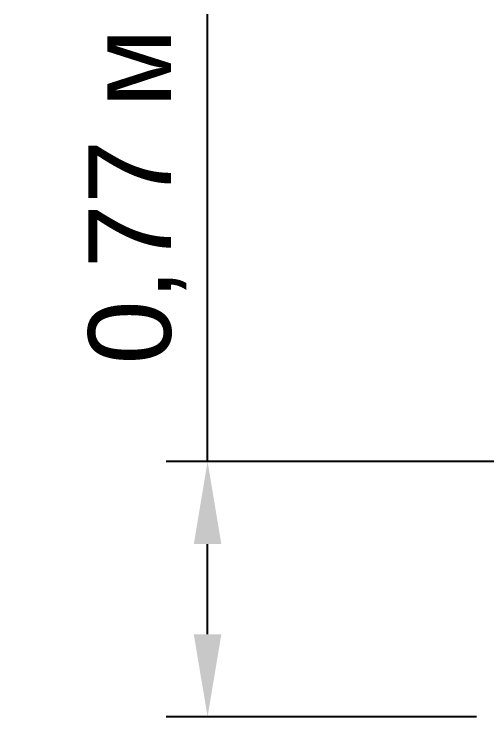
# Model space of a CAD drawing. Header units: millimetres. Extents: x -21688 to -18796, y 95545 to 95804.
# Drawn here: x -21617.29 to -21602.98, y 95561.18 to 95582.44 of the extents above; entities that cross this region are included whole.
import ezdxf

# ---------------------------------------------------------------- set-up
doc = ezdxf.new("R2010")
doc.units = ezdxf.units.MM
doc.styles.get("Standard").update_dxf_attribs({"font": 'ARIAL.TTF'})
doc.dimstyles.new('ISO-25', dxfattribs={"dimtxt": 2.5, "dimasz": 2.5, "dimexe": 1.25, "dimexo": 0.625, "dimtad": 1, "dimtxsty": 'Standard', "dimcen": 2.5, "dimadec": 0, "dimazin": 0, "dimtfac": 1, "dimtmove": 0, "dimatfit": 3, "dimfxl": 0, "dimarcsym": 0})

# ---------------------------------------------------------------- blocks, each defined once
blk = doc.blocks.new('*D6')
at = {"color": 0, "lineweight": -2, "transparency": 16777216}
for p, q in [((-21611.436, 95568.907), (-21611.436, 95582.442)), ((-21601.902, 95568.907), (-21612.686, 95568.907)), ((-21611.436, 95563.679), (-21611.436, 95566.407)), ((-21603.302, 95561.179), (-21612.686, 95561.179))]:
    blk.add_line(p, q, dxfattribs=at)
at = {"color": 0, "transparency": 16777216}
for points in [[(-21611.853, 95566.407), (-21611.02, 95566.407), (-21611.436, 95568.907)], [(-21611.853, 95563.679), (-21611.02, 95563.679), (-21611.436, 95561.179)]]:
    blk.add_solid(points, dxfattribs=at)
at = {"layer": 'Defpoints', "color": 0, "transparency": 16777216}
for p in [(-21611.436, 95568.907), (-21601.277, 95568.907), (-21602.677, 95561.179)]:
    blk.add_point(p, dxfattribs=at)
at = {"color": 0, "transparency": 16777216, "insert": (-21613.564, 95576.924), "char_height": 2.5, "attachment_point": 5, "rotation": 90}
blk.add_mtext('0,77 м', dxfattribs=at)

msp = doc.modelspace()

# ---------------------------------------------------------------- dimensions: what is measured, and where the dimension line sits
dim = msp.add_linear_dim(base=(-21611.4362, 95568.9066), p1=(-21602.6774, 95561.1794), p2=(-21601.2774, 95568.9066), angle=90, dimstyle='ISO-25', override={"dimlfac": 0.1, "dimpost": ' м'})
dim.commit()
dim.dimension.update_dxf_attribs({"geometry": '*D6', "text_midpoint": (-21613.5636, 95576.9242)})

doc.saveas('drawing.dxf')
